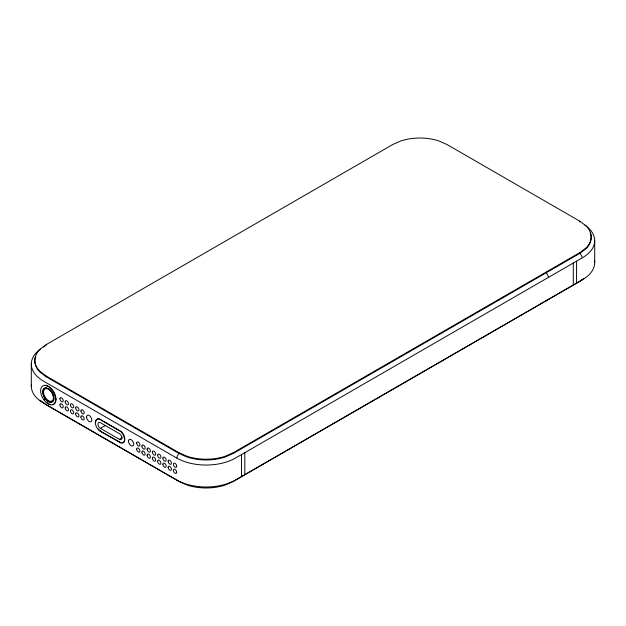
<?xml version="1.0" encoding="UTF-8"?>
<svg xmlns="http://www.w3.org/2000/svg" width="626" height="626" viewBox="0 0 626 626"><rect width="100%" height="100%" fill="white"/><g stroke="black" fill="none" stroke-linecap="round" stroke-linejoin="round"><path stroke-width="0.94" d="M95.692 422.237L95.848 421.001A7.168 4.139 60 0 1 99.432 418.935L121.068 431.424A7.168 4.139 60 0 1 124.652 437.629L124.824 439.241A7.168 4.139 60 0 1 122.289 442.848M40.299 349.159A41.723 24.093 0 0 0 43.523 381.14L176.618 457.982L178.934 452.676L46.16 376.015L39.954 371.343A38.194 22.051 0 0 1 39.954 349.292L46.16 344.621L392.682 144.559L400.781 140.975A38.194 22.051 0 0 1 438.967 140.975L447.066 144.559L579.84 221.213L586.046 225.884A38.194 22.051 0 0 1 586.046 247.935L579.84 252.607L233.318 452.676L225.219 456.26A38.194 22.051 0 0 1 187.033 456.26L178.934 452.676M39.954 400.116L46.16 404.787L178.934 481.441L187.033 485.025A38.194 22.051 0 0 0 225.219 485.025L233.318 481.441L579.84 281.379L583.722 278.46M43.523 347.07L44.845 346.225M546.068 300.871L548.712 299.181M579.84 281.379L582.477 279.689A41.723 24.093 0 0 0 594.583 260.862M52.248 404.693A10.665 6.158 60 0 0 55.01 394.396A10.665 6.158 60 0 0 44.712 385.264L42.818 385.937A10.665 6.158 60 0 0 42.818 398.246L44.383 400.53A10.665 6.158 60 0 0 55.691 399.521L56.019 399.333M100.246 419.608L120.74 431.611A7.168 4.139 60 0 1 124.324 437.817L124.496 439.436A7.168 4.139 60 0 1 120.74 442.918L99.104 430.422A7.168 4.139 60 0 1 95.348 422.605L95.52 421.188A7.168 4.139 60 0 1 99.104 419.123L100.575 419.42M100.41 428.372L119.425 439.35A3.474 2.011 60 0 0 121.89 437.926L121.804 437.144A3.474 2.011 60 0 0 119.425 433.669L100.41 422.691A3.474 2.011 60 0 0 98.039 423.426L97.953 424.107A3.474 2.011 60 0 0 100.41 428.372L105.395 425.492M100.246 431.259L121.068 442.731M119.425 439.35L122.297 437.691M35.745 356.296A38.194 22.051 0 0 0 39.954 372.102L46.16 376.774L178.934 453.427L187.033 457.011A38.194 22.051 0 0 0 225.219 457.011L233.318 453.427L579.84 253.366L586.046 248.694A38.194 22.051 0 0 0 590.255 232.888M584.934 225.211A41.723 24.093 0 0 1 582.477 257.732L235.634 457.982A41.723 24.093 0 0 1 176.618 457.982M582.477 279.689L235.634 479.939A41.723 24.093 0 0 1 176.618 479.939L43.523 403.097A41.723 24.093 0 0 1 31.417 384.262M176.618 479.939L178.934 481.441M100.575 431.071L99.432 430.234A7.168 4.139 60 0 1 98.204 428.943M43.914 399.185L44.712 400.343M582.477 257.732L579.84 252.607M548.712 277.224L546.068 272.107M594.7 240.697L594.7 262.654M579.84 221.213L579.84 221.972M576.577 261.136L576.577 283.093M573.299 263.03L573.299 284.986M244.813 452.684L244.813 474.641M241.534 454.578L241.534 476.535M233.318 452.676L233.318 453.427M46.16 344.621L46.16 345.38M46.16 376.015L46.16 376.774M31.3 364.105L31.3 386.062M50.432 404.513A10.665 6.158 60 0 1 48.484 403.684M47.826 403.277A10.665 6.158 60 0 1 46.527 402.26M44.383 385.452A10.665 6.158 60 0 1 55.691 399.521M47.036 387.924A7.888 4.554 60 0 0 43.648 388.973L42.904 391.759L43.648 395.413A7.888 4.554 60 0 0 49.211 401.782A7.888 4.554 60 0 0 53.867 399.756A11.143 6.432 60 0 0 53.867 396.422A7.888 4.554 60 0 0 48.484 388.543M176.657 466.174L176.602 466.636A2.316 1.338 60 0 1 174.075 466.237A2.316 1.338 60 0 1 174.075 463.138A2.316 1.338 60 0 1 176.602 465.658L176.657 466.174M176.657 472.231L176.602 472.693A2.316 1.338 60 0 1 174.075 472.294A2.316 1.338 60 0 1 174.075 469.195A2.316 1.338 60 0 1 176.602 471.714L176.657 472.231M43.523 392.119A7.011 4.046 60 0 0 50.956 401.368A7.011 4.046 60 0 0 50.956 391.453A7.011 4.046 60 0 0 43.523 392.119M44.955 398.598A7.888 4.554 60 0 0 53.539 399.944A11.143 6.432 60 0 0 53.539 396.61A7.888 4.554 60 0 0 44.955 388.05A7.888 4.554 60 0 0 44.955 398.598M59.947 398.793A2.316 1.338 60 0 0 62.404 401.853A2.316 1.338 60 0 0 62.404 398.574A2.316 1.338 60 0 0 59.947 398.793M59.947 404.85A2.316 1.338 60 0 0 62.404 407.909A2.316 1.338 60 0 0 62.404 404.631A2.316 1.338 60 0 0 59.947 404.85M65.19 407.886A2.316 1.338 60 0 0 67.655 410.938A2.316 1.338 60 0 0 67.655 407.659A2.316 1.338 60 0 0 65.19 407.886M65.19 401.822A2.316 1.338 60 0 0 67.655 404.881A2.316 1.338 60 0 0 67.655 401.602A2.316 1.338 60 0 0 65.19 401.822M70.441 410.914A2.316 1.338 60 0 0 72.898 413.966A2.316 1.338 60 0 0 72.898 410.687A2.316 1.338 60 0 0 70.441 410.914M70.441 404.85A2.316 1.338 60 0 0 72.898 407.909A2.316 1.338 60 0 0 72.898 404.631A2.316 1.338 60 0 0 70.441 404.85M75.683 413.942A2.316 1.338 60 0 0 78.14 416.994A2.316 1.338 60 0 0 78.14 413.716A2.316 1.338 60 0 0 75.683 413.942M75.683 407.878A2.316 1.338 60 0 0 78.14 410.938A2.316 1.338 60 0 0 78.14 407.659A2.316 1.338 60 0 0 75.683 407.878M80.926 416.971A2.316 1.338 60 0 0 83.391 420.023A2.316 1.338 60 0 0 83.391 416.744A2.316 1.338 60 0 0 80.926 416.971M80.926 410.914A2.316 1.338 60 0 0 83.391 413.966A2.316 1.338 60 0 0 83.391 410.687A2.316 1.338 60 0 0 80.926 410.914M141.906 452.175A2.316 1.338 60 0 0 144.363 455.227A2.316 1.338 60 0 0 144.363 451.949A2.316 1.338 60 0 0 141.906 452.175M141.906 446.119A2.316 1.338 60 0 0 144.363 449.171A2.316 1.338 60 0 0 144.363 445.892A2.316 1.338 60 0 0 141.906 446.119M147.149 449.147A2.316 1.338 60 0 0 149.614 452.199A2.316 1.338 60 0 0 149.614 448.92A2.316 1.338 60 0 0 147.149 449.147M136.664 449.147A2.316 1.338 60 0 0 139.121 452.199A2.316 1.338 60 0 0 139.121 448.92A2.316 1.338 60 0 0 136.664 449.147M157.642 455.204A2.316 1.338 60 0 0 160.099 458.255A2.316 1.338 60 0 0 160.099 454.977A2.316 1.338 60 0 0 157.642 455.204M147.149 455.204A2.316 1.338 60 0 0 149.614 458.255A2.316 1.338 60 0 0 149.614 454.977A2.316 1.338 60 0 0 147.149 455.204M152.4 458.232A2.316 1.338 60 0 0 154.857 461.284A2.316 1.338 60 0 0 154.857 458.005A2.316 1.338 60 0 0 152.4 458.232M157.642 461.26A2.316 1.338 60 0 0 160.099 464.312A2.316 1.338 60 0 0 160.099 461.041A2.316 1.338 60 0 0 157.642 461.26M136.664 443.083A2.316 1.338 60 0 0 139.121 446.142A2.316 1.338 60 0 0 139.121 442.864A2.316 1.338 60 0 0 136.664 443.083M152.4 452.175A2.316 1.338 60 0 0 154.857 455.227A2.316 1.338 60 0 0 154.857 451.949A2.316 1.338 60 0 0 152.4 452.175M162.885 458.232A2.316 1.338 60 0 0 165.35 461.284A2.316 1.338 60 0 0 165.35 458.005A2.316 1.338 60 0 0 162.885 458.232M162.885 464.289A2.316 1.338 60 0 0 165.35 467.34A2.316 1.338 60 0 0 165.35 464.069A2.316 1.338 60 0 0 162.885 464.289M168.136 467.317A2.316 1.338 60 0 0 170.593 470.369A2.316 1.338 60 0 0 170.593 467.098A2.316 1.338 60 0 0 168.136 467.317M168.136 461.26A2.316 1.338 60 0 0 170.593 464.312A2.316 1.338 60 0 0 170.593 461.033A2.316 1.338 60 0 0 168.136 461.26M86.568 416.963A3.709 2.144 60 0 0 90.496 421.861A3.709 2.144 60 0 0 90.496 416.619A3.709 2.144 60 0 0 86.568 416.963M128.455 441.15A3.709 2.144 60 0 0 132.391 446.048A3.709 2.144 60 0 0 132.391 440.798A3.709 2.144 60 0 0 128.455 441.15"/></g></svg>
